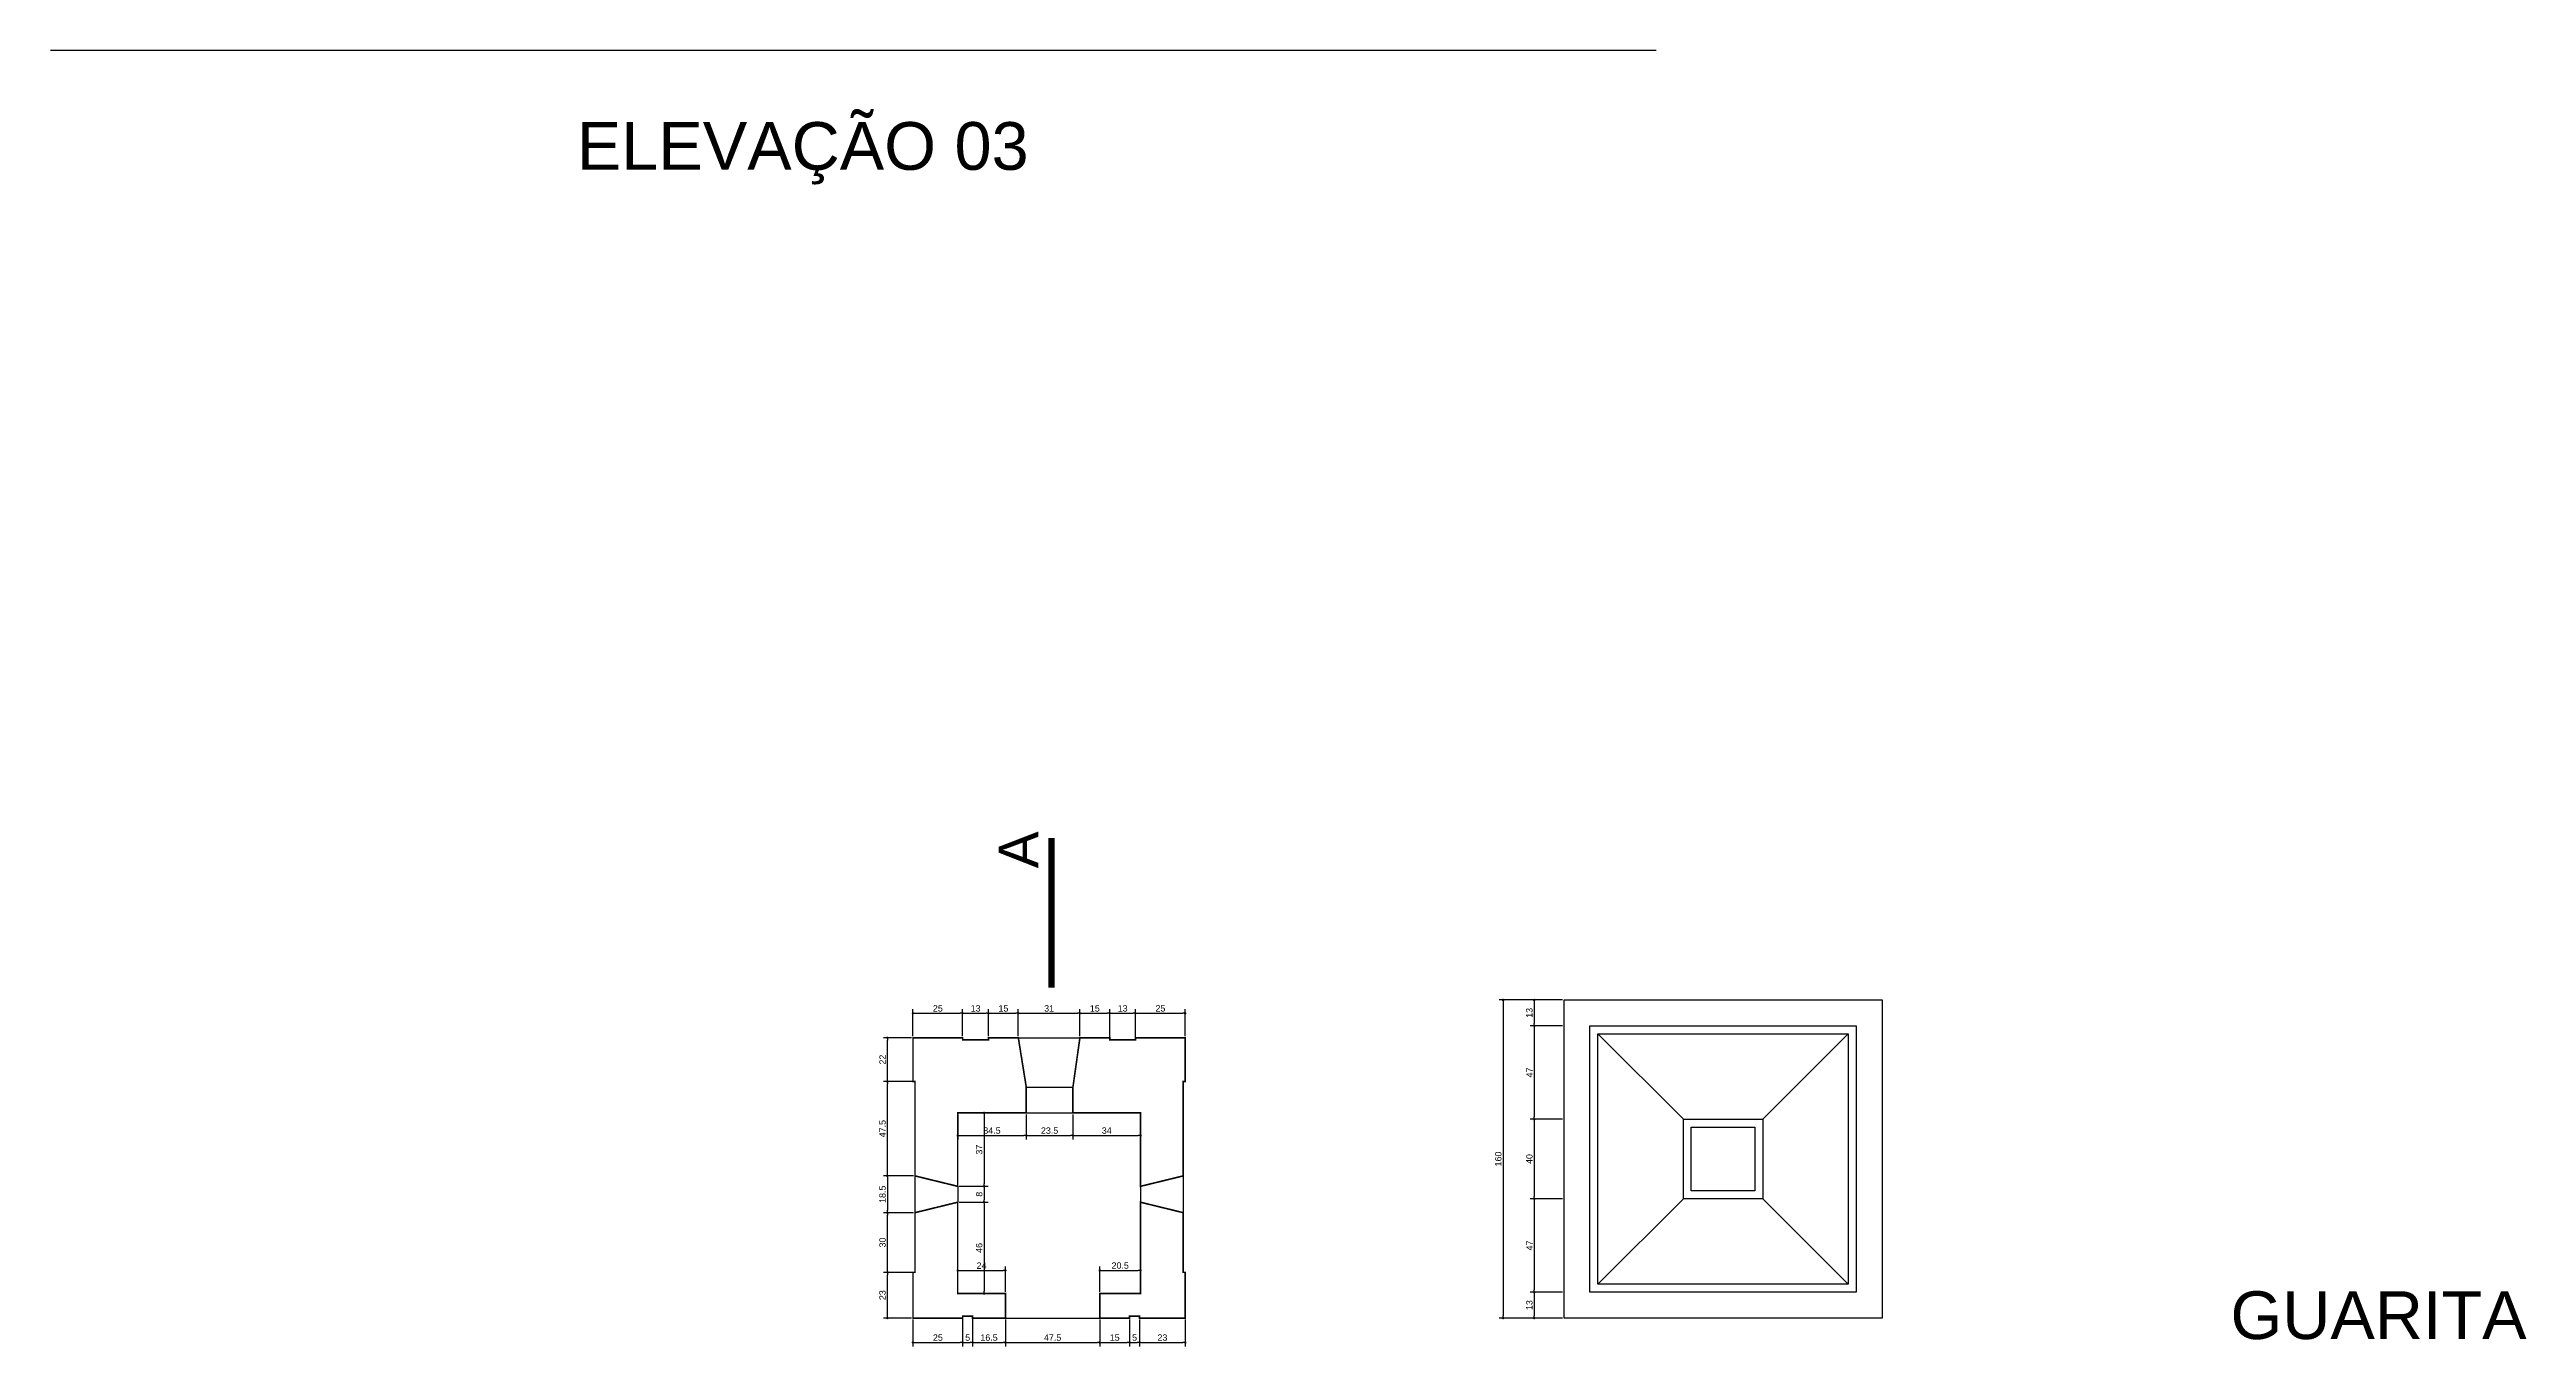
# Model space of a CAD drawing. Extents: x 1364 to 13318, y -13728 to -5941.
# Drawn here: x 8758 to 11874, y -12087 to -10456 of the extents above; entities that cross this region are included whole.
import ezdxf

# ---------------------------------------------------------------- set-up
doc = ezdxf.new("R2010")
doc.units = 0
doc.header["$PDMODE"] = 35
doc.linetypes.add('CENTER2', pattern=[28.575, 19.05, -3.175, 3.175, -3.175])
doc.layers.get('0').update_dxf_attribs({"linetype": 'CONTINUOUS'})
doc.layers.get('DEFPOINTS').update_dxf_attribs({"linetype": 'CONTINUOUS'})
for name, color, linetype in [('COTA', 7, 'CONTINUOUS'), ('PAREDE', 7, 'CONTINUOUS'), ('PAREDE_FINA', 7, 'CONTINUOUS')]:
    doc.layers.add(name, color=color, linetype=linetype)
doc.styles.add('TEXTO', font='ARIAL.TTF')
doc.dimstyles.new('COTA', dxfattribs={"dimtxt": 8, "dimasz": 3, "dimexe": 5, "dimexo": 2, "dimgap": 2, "dimtad": 1, "dimdec": 1, "dimdsep": 46, "dimtxsty": 'TEXTO', "dimblk1": 'DOT', "dimblk2": 'DOT', "dimsah": 1, "dimcen": 0, "dimclrd": 256, "dimclre": 256, "dimclrt": 256, "dimadec": 0, "dimazin": 0, "dimtfac": 1, "dimtdec": 4, "dimtmove": 0, "dimatfit": 3, "dimldrblk": 'DOT', "dimfxl": 1, "dimtolj": 1, "dimtzin": 0, "dimarcsym": 0})

# ---------------------------------------------------------------- blocks, each defined once
blk = doc.blocks.new('_DOT')
at = {"color": 0, "linetype": 'ByBlock'}
blk.add_line((-0.5, 0), (-1, 0), dxfattribs=at)
at = {"color": 0, "linetype": 'ByBlock', "const_width": 0.5}
blk.add_lwpolyline([(-0.25, 0, 1), (0.25, 0, 1)], format="xyb", close=True, dxfattribs=at)
blk = doc.blocks.new('*D52')
at = {"layer": 'COTA', "lineweight": -2}
for p, q in [((9844.1, -11696.9), (9844.1, -11663.1)), ((9847.1, -11668.1), (9903.6, -11668.1)), ((9906.6, -11696.9), (9906.6, -11663.1))]:
    blk.add_line(p, q, dxfattribs=at)
at = {"layer": 'DEFPOINTS', "color": 0}
for p in [(9906.6, -11668.1), (9844.1, -11698.9), (9906.6, -11698.9)]:
    blk.add_point(p, dxfattribs=at)
at = {"layer": 'COTA', "lineweight": -2, "xscale": 3, "yscale": 3, "zscale": 3, "rotation": 180}
blk.add_blockref('_DOT', (9844.1, -11668.1), dxfattribs=at)
at = {"layer": 'COTA', "lineweight": -2, "xscale": 3, "yscale": 3, "zscale": 3}
blk.add_blockref('_DOT', (9906.6, -11668.1), dxfattribs=at)
at = {"layer": 'COTA', "insert": (9875.4, -11662), "char_height": 8, "attachment_point": 5, "style": 'TEXTO'}
blk.add_mtext('\\A1;25', dxfattribs=at)
blk = doc.blocks.new('*D53')
at = {"layer": 'COTA', "lineweight": -2}
for p, q in [((9906.6, -11696.9), (9906.6, -11663.1)), ((9909.6, -11668.1), (9936.1, -11668.1)), ((9939.1, -11696.9), (9939.1, -11663.1))]:
    blk.add_line(p, q, dxfattribs=at)
at = {"layer": 'DEFPOINTS', "color": 0}
for p in [(9939.1, -11668.1), (9906.6, -11698.9), (9939.1, -11698.9)]:
    blk.add_point(p, dxfattribs=at)
at = {"layer": 'COTA', "lineweight": -2, "xscale": 3, "yscale": 3, "zscale": 3, "rotation": 180}
blk.add_blockref('_DOT', (9906.6, -11668.1), dxfattribs=at)
at = {"layer": 'COTA', "lineweight": -2, "xscale": 3, "yscale": 3, "zscale": 3}
blk.add_blockref('_DOT', (9939.1, -11668.1), dxfattribs=at)
at = {"layer": 'COTA', "insert": (9922.9, -11662), "char_height": 8, "attachment_point": 5, "style": 'TEXTO'}
blk.add_mtext('\\A1;13', dxfattribs=at)
blk = doc.blocks.new('*D54')
at = {"layer": 'COTA', "lineweight": -2}
for p, q in [((9939.1, -11696.9), (9939.1, -11663.1)), ((9942.1, -11668.1), (9973.6, -11668.1)), ((9976.6, -11696.9), (9976.6, -11663.1))]:
    blk.add_line(p, q, dxfattribs=at)
at = {"layer": 'DEFPOINTS', "color": 0}
for p in [(9976.6, -11668.1), (9939.1, -11698.9), (9976.6, -11698.9)]:
    blk.add_point(p, dxfattribs=at)
at = {"layer": 'COTA', "lineweight": -2, "xscale": 3, "yscale": 3, "zscale": 3, "rotation": 180}
blk.add_blockref('_DOT', (9939.1, -11668.1), dxfattribs=at)
at = {"layer": 'COTA', "lineweight": -2, "xscale": 3, "yscale": 3, "zscale": 3}
blk.add_blockref('_DOT', (9976.6, -11668.1), dxfattribs=at)
at = {"layer": 'COTA', "insert": (9957.9, -11662), "char_height": 8, "attachment_point": 5, "style": 'TEXTO'}
blk.add_mtext('\\A1;15', dxfattribs=at)
blk = doc.blocks.new('*D55')
at = {"layer": 'COTA', "lineweight": -2}
for p, q in [((9976.6, -11696.9), (9976.6, -11663.1)), ((9979.6, -11668.1), (10051.1, -11668.1)), ((10054.1, -11696.9), (10054.1, -11663.1))]:
    blk.add_line(p, q, dxfattribs=at)
at = {"layer": 'DEFPOINTS', "color": 0}
for p in [(10054.1, -11668.1), (9976.6, -11698.9), (10054.1, -11698.9)]:
    blk.add_point(p, dxfattribs=at)
at = {"layer": 'COTA', "lineweight": -2, "xscale": 3, "yscale": 3, "zscale": 3, "rotation": 180}
blk.add_blockref('_DOT', (9976.6, -11668.1), dxfattribs=at)
at = {"layer": 'COTA', "lineweight": -2, "xscale": 3, "yscale": 3, "zscale": 3}
blk.add_blockref('_DOT', (10054.1, -11668.1), dxfattribs=at)
at = {"layer": 'COTA', "insert": (10015.4, -11662), "char_height": 8, "attachment_point": 5, "style": 'TEXTO'}
blk.add_mtext('\\A1;31', dxfattribs=at)
blk = doc.blocks.new('*D56')
at = {"layer": 'COTA', "lineweight": -2}
for p, q in [((10054.1, -11696.9), (10054.1, -11663.1)), ((10057.1, -11668.1), (10088.6, -11668.1)), ((10091.6, -11696.9), (10091.6, -11663.1))]:
    blk.add_line(p, q, dxfattribs=at)
at = {"layer": 'DEFPOINTS', "color": 0}
for p in [(10091.6, -11668.1), (10054.1, -11698.9), (10091.6, -11698.9)]:
    blk.add_point(p, dxfattribs=at)
at = {"layer": 'COTA', "lineweight": -2, "xscale": 3, "yscale": 3, "zscale": 3, "rotation": 180}
blk.add_blockref('_DOT', (10054.1, -11668.1), dxfattribs=at)
at = {"layer": 'COTA', "lineweight": -2, "xscale": 3, "yscale": 3, "zscale": 3}
blk.add_blockref('_DOT', (10091.6, -11668.1), dxfattribs=at)
at = {"layer": 'COTA', "insert": (10072.9, -11662), "char_height": 8, "attachment_point": 5, "style": 'TEXTO'}
blk.add_mtext('\\A1;15', dxfattribs=at)
blk = doc.blocks.new('*D57')
at = {"layer": 'COTA', "lineweight": -2}
for p, q in [((10091.6, -11699.4), (10091.6, -11663.1)), ((10094.6, -11668.1), (10121.1, -11668.1)), ((10124.1, -11699.4), (10124.1, -11663.1))]:
    blk.add_line(p, q, dxfattribs=at)
at = {"layer": 'DEFPOINTS', "color": 0}
for p in [(10124.1, -11668.1), (10091.6, -11701.4), (10124.1, -11701.4)]:
    blk.add_point(p, dxfattribs=at)
at = {"layer": 'COTA', "lineweight": -2, "xscale": 3, "yscale": 3, "zscale": 3, "rotation": 180}
blk.add_blockref('_DOT', (10091.6, -11668.1), dxfattribs=at)
at = {"layer": 'COTA', "lineweight": -2, "xscale": 3, "yscale": 3, "zscale": 3}
blk.add_blockref('_DOT', (10124.1, -11668.1), dxfattribs=at)
at = {"layer": 'COTA', "insert": (10107.9, -11662), "char_height": 8, "attachment_point": 5, "style": 'TEXTO'}
blk.add_mtext('\\A1;13', dxfattribs=at)
blk = doc.blocks.new('*D58')
at = {"layer": 'COTA', "lineweight": -2}
for p, q in [((10124.1, -11696.9), (10124.1, -11663.1)), ((10127.1, -11668.1), (10183.6, -11668.1)), ((10186.6, -11696.9), (10186.6, -11663.1))]:
    blk.add_line(p, q, dxfattribs=at)
at = {"layer": 'DEFPOINTS', "color": 0}
for p in [(10186.6, -11668.1), (10124.1, -11698.9), (10186.6, -11698.9)]:
    blk.add_point(p, dxfattribs=at)
at = {"layer": 'COTA', "lineweight": -2, "xscale": 3, "yscale": 3, "zscale": 3, "rotation": 180}
blk.add_blockref('_DOT', (10124.1, -11668.1), dxfattribs=at)
at = {"layer": 'COTA', "lineweight": -2, "xscale": 3, "yscale": 3, "zscale": 3}
blk.add_blockref('_DOT', (10186.6, -11668.1), dxfattribs=at)
at = {"layer": 'COTA', "insert": (10155.4, -11662), "char_height": 8, "attachment_point": 5, "style": 'TEXTO'}
blk.add_mtext('\\A1;25', dxfattribs=at)
blk = doc.blocks.new('*D59')
at = {"layer": 'COTA', "lineweight": -2}
for p, q in [((9842.1, -11993.9), (9806.9, -11993.9)), ((9811.9, -12048.4), (9811.9, -11996.9)), ((9842.1, -12051.4), (9806.9, -12051.4))]:
    blk.add_line(p, q, dxfattribs=at)
at = {"layer": 'DEFPOINTS', "color": 0}
for p in [(9811.9, -11993.9), (9844.1, -11993.9), (9844.1, -12051.4)]:
    blk.add_point(p, dxfattribs=at)
at = {"layer": 'COTA', "lineweight": -2, "xscale": 3, "yscale": 3, "zscale": 3}
for p, rotation in [((9811.9, -11993.9), 90), ((9811.9, -12051.4), 270)]:
    blk.add_blockref('_DOT', p, dxfattribs=dict(at, rotation=rotation))
at = {"layer": 'COTA', "insert": (9805.8, -12022.6), "char_height": 8, "attachment_point": 5, "rotation": 90, "style": 'TEXTO'}
blk.add_mtext('\\A1;23', dxfattribs=at)
blk = doc.blocks.new('*D60')
at = {"layer": 'COTA', "lineweight": -2}
for p, q in [((9844.6, -11918.9), (9806.9, -11918.9)), ((9811.9, -11990.9), (9811.9, -11921.9)), ((9844.6, -11993.9), (9806.9, -11993.9))]:
    blk.add_line(p, q, dxfattribs=at)
at = {"layer": 'DEFPOINTS', "color": 0}
for p in [(9811.9, -11918.9), (9846.6, -11918.9), (9846.6, -11993.9)]:
    blk.add_point(p, dxfattribs=at)
at = {"layer": 'COTA', "lineweight": -2, "xscale": 3, "yscale": 3, "zscale": 3}
for p, rotation in [((9811.9, -11918.9), 90), ((9811.9, -11993.9), 270)]:
    blk.add_blockref('_DOT', p, dxfattribs=dict(at, rotation=rotation))
at = {"layer": 'COTA', "insert": (9805.8, -11956.4), "char_height": 8, "attachment_point": 5, "rotation": 90, "style": 'TEXTO'}
blk.add_mtext('\\A1;30', dxfattribs=at)
blk = doc.blocks.new('*D61')
at = {"layer": 'COTA', "lineweight": -2}
for p, q in [((9844.6, -11872.6), (9806.9, -11872.6)), ((9811.9, -11875.6), (9811.9, -11915.9)), ((9844.6, -11918.9), (9806.9, -11918.9))]:
    blk.add_line(p, q, dxfattribs=at)
at = {"layer": 'DEFPOINTS', "color": 0}
for p in [(9846.6, -11872.6), (9811.9, -11918.9), (9846.6, -11918.9)]:
    blk.add_point(p, dxfattribs=at)
at = {"layer": 'COTA', "lineweight": -2, "xscale": 3, "yscale": 3, "zscale": 3}
for p, rotation in [((9811.9, -11872.6), 90), ((9811.9, -11918.9), 270)]:
    blk.add_blockref('_DOT', p, dxfattribs=dict(at, rotation=rotation))
at = {"layer": 'COTA', "insert": (9805.8, -11895.7), "char_height": 8, "attachment_point": 5, "rotation": 90, "style": 'TEXTO'}
blk.add_mtext('\\A1;18.5', dxfattribs=at)
blk = doc.blocks.new('*D62')
at = {"layer": 'COTA', "lineweight": -2}
for p, q in [((9844.6, -11753.9), (9806.9, -11753.9)), ((9811.9, -11869.6), (9811.9, -11756.9)), ((9844.6, -11872.6), (9806.9, -11872.6))]:
    blk.add_line(p, q, dxfattribs=at)
at = {"layer": 'DEFPOINTS', "color": 0}
for p in [(9811.9, -11753.9), (9846.6, -11753.9), (9846.6, -11872.6)]:
    blk.add_point(p, dxfattribs=at)
at = {"layer": 'COTA', "lineweight": -2, "xscale": 3, "yscale": 3, "zscale": 3}
for p, rotation in [((9811.9, -11753.9), 90), ((9811.9, -11872.6), 270)]:
    blk.add_blockref('_DOT', p, dxfattribs=dict(at, rotation=rotation))
at = {"layer": 'COTA', "insert": (9805.8, -11813.2), "char_height": 8, "attachment_point": 5, "rotation": 90, "style": 'TEXTO'}
blk.add_mtext('\\A1;47.5', dxfattribs=at)
blk = doc.blocks.new('*D63')
at = {"layer": 'COTA', "lineweight": -2}
for p, q in [((9842.1, -11698.9), (9806.9, -11698.9)), ((9811.9, -11750.9), (9811.9, -11701.9)), ((9842.1, -11753.9), (9806.9, -11753.9))]:
    blk.add_line(p, q, dxfattribs=at)
at = {"layer": 'DEFPOINTS', "color": 0}
for p in [(9811.9, -11698.9), (9844.1, -11698.9), (9844.1, -11753.9)]:
    blk.add_point(p, dxfattribs=at)
at = {"layer": 'COTA', "lineweight": -2, "xscale": 3, "yscale": 3, "zscale": 3}
for p, rotation in [((9811.9, -11698.9), 90), ((9811.9, -11753.9), 270)]:
    blk.add_blockref('_DOT', p, dxfattribs=dict(at, rotation=rotation))
at = {"layer": 'COTA', "insert": (9805.9, -11726.4), "char_height": 8, "attachment_point": 5, "rotation": 90, "style": 'TEXTO'}
blk.add_mtext('\\A1;22', dxfattribs=at)
blk = doc.blocks.new('*D64')
at = {"layer": 'COTA', "lineweight": -2}
for p, q in [((9902.4, -11793.4), (9938.6, -11793.4)), ((9933.6, -11796.4), (9933.6, -11882.7)), ((9902.4, -11885.7), (9938.6, -11885.7))]:
    blk.add_line(p, q, dxfattribs=at)
at = {"layer": 'DEFPOINTS', "color": 0}
for p in [(9900.4, -11793.4), (9900.4, -11885.7), (9933.6, -11885.7)]:
    blk.add_point(p, dxfattribs=at)
at = {"layer": 'COTA', "lineweight": -2, "xscale": 3, "yscale": 3, "zscale": 3}
for p, rotation in [((9933.6, -11793.4), 90), ((9933.6, -11885.7), 270)]:
    blk.add_blockref('_DOT', p, dxfattribs=dict(at, rotation=rotation))
at = {"layer": 'COTA', "insert": (9927.5, -11839.6), "char_height": 8, "attachment_point": 5, "rotation": 90, "style": 'TEXTO'}
blk.add_mtext('\\A1;37', dxfattribs=at)
blk = doc.blocks.new('*D65')
at = {"layer": 'COTA', "lineweight": -2}
for p, q in [((9902.4, -11885.7), (9938.6, -11885.7)), ((9933.6, -11888.7), (9933.6, -11902.7)), ((9902.4, -11905.7), (9938.6, -11905.7))]:
    blk.add_line(p, q, dxfattribs=at)
at = {"layer": 'DEFPOINTS', "color": 0}
for p in [(9900.4, -11885.7), (9900.4, -11905.7), (9933.6, -11905.7)]:
    blk.add_point(p, dxfattribs=at)
at = {"layer": 'COTA', "lineweight": -2, "xscale": 3, "yscale": 3, "zscale": 3}
for p, rotation in [((9933.6, -11885.7), 90), ((9933.6, -11905.7), 270)]:
    blk.add_blockref('_DOT', p, dxfattribs=dict(at, rotation=rotation))
at = {"layer": 'COTA', "insert": (9927.5, -11895.7), "char_height": 8, "attachment_point": 5, "rotation": 90, "style": 'TEXTO'}
blk.add_mtext('\\A1;8', dxfattribs=at)
blk = doc.blocks.new('*D66')
at = {"layer": 'COTA', "lineweight": -2}
for p, q in [((9902.4, -11905.7), (9938.6, -11905.7)), ((9933.6, -11908.7), (9933.6, -12017.6)), ((9902.4, -12020.6), (9938.6, -12020.6))]:
    blk.add_line(p, q, dxfattribs=at)
at = {"layer": 'DEFPOINTS', "color": 0}
for p in [(9900.4, -11905.7), (9900.4, -12020.6), (9933.6, -12020.6)]:
    blk.add_point(p, dxfattribs=at)
at = {"layer": 'COTA', "lineweight": -2, "xscale": 3, "yscale": 3, "zscale": 3}
for p, rotation in [((9933.6, -11905.7), 90), ((9933.6, -12020.6), 270)]:
    blk.add_blockref('_DOT', p, dxfattribs=dict(at, rotation=rotation))
at = {"layer": 'COTA', "insert": (9927.5, -11963.2), "char_height": 8, "attachment_point": 5, "rotation": 90, "style": 'TEXTO'}
blk.add_mtext('\\A1;46', dxfattribs=at)
blk = doc.blocks.new('*D67')
at = {"layer": 'COTA', "lineweight": -2}
for p, q in [((9844.1, -12053.4), (9844.1, -12087.1)), ((9906.6, -12053.4), (9906.6, -12087.1)), ((9847.1, -12082.1), (9903.6, -12082.1))]:
    blk.add_line(p, q, dxfattribs=at)
at = {"layer": 'DEFPOINTS', "color": 0}
for p in [(9844.1, -12051.4), (9906.6, -12051.4), (9906.6, -12082.1)]:
    blk.add_point(p, dxfattribs=at)
at = {"layer": 'COTA', "lineweight": -2, "xscale": 3, "yscale": 3, "zscale": 3, "rotation": 180}
blk.add_blockref('_DOT', (9844.1, -12082.1), dxfattribs=at)
at = {"layer": 'COTA', "lineweight": -2, "xscale": 3, "yscale": 3, "zscale": 3}
blk.add_blockref('_DOT', (9906.6, -12082.1), dxfattribs=at)
at = {"layer": 'COTA', "insert": (9875.4, -12076), "char_height": 8, "attachment_point": 5, "style": 'TEXTO'}
blk.add_mtext('\\A1;25', dxfattribs=at)
blk = doc.blocks.new('*D68')
at = {"layer": 'COTA', "lineweight": -2}
for p, q in [((9906.6, -12050.9), (9906.6, -12087.1)), ((9919.1, -12050.9), (9919.1, -12087.1)), ((9909.6, -12082.1), (9916.1, -12082.1))]:
    blk.add_line(p, q, dxfattribs=at)
at = {"layer": 'DEFPOINTS', "color": 0}
for p in [(9906.6, -12048.9), (9919.1, -12048.9), (9919.1, -12082.1)]:
    blk.add_point(p, dxfattribs=at)
at = {"layer": 'COTA', "lineweight": -2, "xscale": 3, "yscale": 3, "zscale": 3, "rotation": 180}
blk.add_blockref('_DOT', (9906.6, -12082.1), dxfattribs=at)
at = {"layer": 'COTA', "lineweight": -2, "xscale": 3, "yscale": 3, "zscale": 3}
blk.add_blockref('_DOT', (9919.1, -12082.1), dxfattribs=at)
at = {"layer": 'COTA', "insert": (9912.9, -12076), "char_height": 8, "attachment_point": 5, "style": 'TEXTO'}
blk.add_mtext('\\A1;5', dxfattribs=at)
blk = doc.blocks.new('*D69')
at = {"layer": 'COTA', "lineweight": -2}
for p, q in [((9919.1, -12053.4), (9919.1, -12087.1)), ((9960.4, -12053.4), (9960.4, -12087.1)), ((9922.1, -12082.1), (9957.4, -12082.1))]:
    blk.add_line(p, q, dxfattribs=at)
at = {"layer": 'DEFPOINTS', "color": 0}
for p in [(9919.1, -12051.4), (9960.4, -12051.4), (9960.4, -12082.1)]:
    blk.add_point(p, dxfattribs=at)
at = {"layer": 'COTA', "lineweight": -2, "xscale": 3, "yscale": 3, "zscale": 3, "rotation": 180}
blk.add_blockref('_DOT', (9919.1, -12082.1), dxfattribs=at)
at = {"layer": 'COTA', "lineweight": -2, "xscale": 3, "yscale": 3, "zscale": 3}
blk.add_blockref('_DOT', (9960.4, -12082.1), dxfattribs=at)
at = {"layer": 'COTA', "insert": (9939.8, -12076), "char_height": 8, "attachment_point": 5, "style": 'TEXTO'}
blk.add_mtext('\\A1;16.5', dxfattribs=at)
blk = doc.blocks.new('*D70')
at = {"layer": 'COTA', "lineweight": -2}
for p, q in [((9960.4, -12053.4), (9960.4, -12087.1)), ((10079.1, -12053.4), (10079.1, -12087.1)), ((9963.4, -12082.1), (10076.1, -12082.1))]:
    blk.add_line(p, q, dxfattribs=at)
at = {"layer": 'DEFPOINTS', "color": 0}
for p in [(9960.4, -12051.4), (10079.1, -12051.4), (10079.1, -12082.1)]:
    blk.add_point(p, dxfattribs=at)
at = {"layer": 'COTA', "lineweight": -2, "xscale": 3, "yscale": 3, "zscale": 3, "rotation": 180}
blk.add_blockref('_DOT', (9960.4, -12082.1), dxfattribs=at)
at = {"layer": 'COTA', "lineweight": -2, "xscale": 3, "yscale": 3, "zscale": 3}
blk.add_blockref('_DOT', (10079.1, -12082.1), dxfattribs=at)
at = {"layer": 'COTA', "insert": (10019.8, -12076), "char_height": 8, "attachment_point": 5, "style": 'TEXTO'}
blk.add_mtext('\\A1;47.5', dxfattribs=at)
blk = doc.blocks.new('*D71')
at = {"layer": 'COTA', "lineweight": -2}
for p, q in [((10079.1, -12053.4), (10079.1, -12087.1)), ((10116.6, -12053.4), (10116.6, -12087.1)), ((10082.1, -12082.1), (10113.6, -12082.1))]:
    blk.add_line(p, q, dxfattribs=at)
at = {"layer": 'DEFPOINTS', "color": 0}
for p in [(10079.1, -12051.4), (10116.6, -12051.4), (10116.6, -12082.1)]:
    blk.add_point(p, dxfattribs=at)
at = {"layer": 'COTA', "lineweight": -2, "xscale": 3, "yscale": 3, "zscale": 3, "rotation": 180}
blk.add_blockref('_DOT', (10079.1, -12082.1), dxfattribs=at)
at = {"layer": 'COTA', "lineweight": -2, "xscale": 3, "yscale": 3, "zscale": 3}
blk.add_blockref('_DOT', (10116.6, -12082.1), dxfattribs=at)
at = {"layer": 'COTA', "insert": (10097.9, -12076), "char_height": 8, "attachment_point": 5, "style": 'TEXTO'}
blk.add_mtext('\\A1;15', dxfattribs=at)
blk = doc.blocks.new('*D72')
at = {"layer": 'COTA', "lineweight": -2}
for p, q in [((10116.6, -12053.4), (10116.6, -12087.1)), ((10129.1, -12053.4), (10129.1, -12087.1)), ((10119.6, -12082.1), (10126.1, -12082.1))]:
    blk.add_line(p, q, dxfattribs=at)
at = {"layer": 'DEFPOINTS', "color": 0}
for p in [(10116.6, -12051.4), (10129.1, -12051.4), (10129.1, -12082.1)]:
    blk.add_point(p, dxfattribs=at)
at = {"layer": 'COTA', "lineweight": -2, "xscale": 3, "yscale": 3, "zscale": 3, "rotation": 180}
blk.add_blockref('_DOT', (10116.6, -12082.1), dxfattribs=at)
at = {"layer": 'COTA', "lineweight": -2, "xscale": 3, "yscale": 3, "zscale": 3}
blk.add_blockref('_DOT', (10129.1, -12082.1), dxfattribs=at)
at = {"layer": 'COTA', "insert": (10122.9, -12076), "char_height": 8, "attachment_point": 5, "style": 'TEXTO'}
blk.add_mtext('\\A1;5', dxfattribs=at)
blk = doc.blocks.new('*D73')
at = {"layer": 'COTA', "lineweight": -2}
for p, q in [((10129.1, -12053.4), (10129.1, -12087.1)), ((10186.6, -12053.4), (10186.6, -12087.1)), ((10132.1, -12082.1), (10183.6, -12082.1))]:
    blk.add_line(p, q, dxfattribs=at)
at = {"layer": 'DEFPOINTS', "color": 0}
for p in [(10129.1, -12051.4), (10186.6, -12051.4), (10186.6, -12082.1)]:
    blk.add_point(p, dxfattribs=at)
at = {"layer": 'COTA', "lineweight": -2, "xscale": 3, "yscale": 3, "zscale": 3, "rotation": 180}
blk.add_blockref('_DOT', (10129.1, -12082.1), dxfattribs=at)
at = {"layer": 'COTA', "lineweight": -2, "xscale": 3, "yscale": 3, "zscale": 3}
blk.add_blockref('_DOT', (10186.6, -12082.1), dxfattribs=at)
at = {"layer": 'COTA', "insert": (10157.9, -12076), "char_height": 8, "attachment_point": 5, "style": 'TEXTO'}
blk.add_mtext('\\A1;23', dxfattribs=at)
blk = doc.blocks.new('*D74')
at = {"layer": 'COTA', "lineweight": -2}
for p, q in [((9900.4, -12018.6), (9900.4, -11986.5)), ((9903.4, -11991.5), (9957.4, -11991.5)), ((9960.4, -12018.6), (9960.4, -11986.5))]:
    blk.add_line(p, q, dxfattribs=at)
at = {"layer": 'DEFPOINTS', "color": 0}
for p in [(9960.4, -11991.5), (9900.4, -12020.6), (9960.4, -12020.6)]:
    blk.add_point(p, dxfattribs=at)
at = {"layer": 'COTA', "lineweight": -2, "xscale": 3, "yscale": 3, "zscale": 3, "rotation": 180}
blk.add_blockref('_DOT', (9900.4, -11991.5), dxfattribs=at)
at = {"layer": 'COTA', "lineweight": -2, "xscale": 3, "yscale": 3, "zscale": 3}
blk.add_blockref('_DOT', (9960.4, -11991.5), dxfattribs=at)
at = {"layer": 'COTA', "insert": (9930.4, -11985.5), "char_height": 8, "attachment_point": 5, "style": 'TEXTO'}
blk.add_mtext('\\A1;24', dxfattribs=at)
blk = doc.blocks.new('*D75')
at = {"layer": 'COTA', "lineweight": -2}
for p, q in [((10079.1, -12018.6), (10079.1, -11986.5)), ((10082.1, -11991.5), (10127.4, -11991.5)), ((10130.4, -12018.6), (10130.4, -11986.5))]:
    blk.add_line(p, q, dxfattribs=at)
at = {"layer": 'DEFPOINTS', "color": 0}
for p in [(10130.4, -11991.5), (10079.1, -12020.6), (10130.4, -12020.6)]:
    blk.add_point(p, dxfattribs=at)
at = {"layer": 'COTA', "lineweight": -2, "xscale": 3, "yscale": 3, "zscale": 3, "rotation": 180}
blk.add_blockref('_DOT', (10079.1, -11991.5), dxfattribs=at)
at = {"layer": 'COTA', "lineweight": -2, "xscale": 3, "yscale": 3, "zscale": 3}
blk.add_blockref('_DOT', (10130.4, -11991.5), dxfattribs=at)
at = {"layer": 'COTA', "insert": (10104.8, -11985.4), "char_height": 8, "attachment_point": 5, "style": 'TEXTO'}
blk.add_mtext('\\A1;20.5', dxfattribs=at)
blk = doc.blocks.new('*D76')
at = {"layer": 'COTA', "lineweight": -2}
for p, q in [((9900.4, -11795.4), (9900.4, -11826.8)), ((9986.6, -11795.4), (9986.6, -11826.8)), ((9903.4, -11821.8), (9983.6, -11821.8))]:
    blk.add_line(p, q, dxfattribs=at)
at = {"layer": 'DEFPOINTS', "color": 0}
for p in [(9900.4, -11793.4), (9986.6, -11793.4), (9986.6, -11821.8)]:
    blk.add_point(p, dxfattribs=at)
at = {"layer": 'COTA', "lineweight": -2, "xscale": 3, "yscale": 3, "zscale": 3, "rotation": 180}
blk.add_blockref('_DOT', (9900.4, -11821.8), dxfattribs=at)
at = {"layer": 'COTA', "lineweight": -2, "xscale": 3, "yscale": 3, "zscale": 3}
blk.add_blockref('_DOT', (9986.6, -11821.8), dxfattribs=at)
at = {"layer": 'COTA', "insert": (9943.5, -11815.7), "char_height": 8, "attachment_point": 5, "style": 'TEXTO'}
blk.add_mtext('\\A1;34.5', dxfattribs=at)
blk = doc.blocks.new('*D77')
at = {"layer": 'COTA', "lineweight": -2}
for p, q in [((9986.6, -11795.4), (9986.6, -11826.8)), ((10045.4, -11795.4), (10045.4, -11826.8)), ((9989.6, -11821.8), (10042.4, -11821.8))]:
    blk.add_line(p, q, dxfattribs=at)
at = {"layer": 'DEFPOINTS', "color": 0}
for p in [(9986.6, -11793.4), (10045.4, -11793.4), (10045.4, -11821.8)]:
    blk.add_point(p, dxfattribs=at)
at = {"layer": 'COTA', "lineweight": -2, "xscale": 3, "yscale": 3, "zscale": 3, "rotation": 180}
blk.add_blockref('_DOT', (9986.6, -11821.8), dxfattribs=at)
at = {"layer": 'COTA', "lineweight": -2, "xscale": 3, "yscale": 3, "zscale": 3}
blk.add_blockref('_DOT', (10045.4, -11821.8), dxfattribs=at)
at = {"layer": 'COTA', "insert": (10016, -11815.7), "char_height": 8, "attachment_point": 5, "style": 'TEXTO'}
blk.add_mtext('\\A1;23.5', dxfattribs=at)
blk = doc.blocks.new('*D78')
at = {"layer": 'COTA', "lineweight": -2}
for p, q in [((10045.4, -11795.4), (10045.4, -11826.8)), ((10130.4, -11795.4), (10130.4, -11826.8)), ((10048.4, -11821.8), (10127.4, -11821.8))]:
    blk.add_line(p, q, dxfattribs=at)
at = {"layer": 'DEFPOINTS', "color": 0}
for p in [(10045.4, -11793.4), (10130.4, -11793.4), (10130.4, -11821.8)]:
    blk.add_point(p, dxfattribs=at)
at = {"layer": 'COTA', "lineweight": -2, "xscale": 3, "yscale": 3, "zscale": 3, "rotation": 180}
blk.add_blockref('_DOT', (10045.4, -11821.8), dxfattribs=at)
at = {"layer": 'COTA', "lineweight": -2, "xscale": 3, "yscale": 3, "zscale": 3}
blk.add_blockref('_DOT', (10130.4, -11821.8), dxfattribs=at)
at = {"layer": 'COTA', "insert": (10087.9, -11815.7), "char_height": 8, "attachment_point": 5, "style": 'TEXTO'}
blk.add_mtext('\\A1;34', dxfattribs=at)
blk = doc.blocks.new('*D79')
at = {"layer": 'COTA', "lineweight": -2}
for p, q in [((10661.3, -11651.4), (10620.7, -11651.4)), ((10625.7, -11654.4), (10625.7, -11680.9)), ((10661.3, -11683.9), (10620.7, -11683.9))]:
    blk.add_line(p, q, dxfattribs=at)
at = {"layer": 'DEFPOINTS', "color": 0}
for p in [(10663.3, -11651.4), (10625.7, -11683.9), (10663.3, -11683.9)]:
    blk.add_point(p, dxfattribs=at)
at = {"layer": 'COTA', "lineweight": -2, "xscale": 3, "yscale": 3, "zscale": 3}
for p, rotation in [((10625.7, -11651.4), 90), ((10625.7, -11683.9), 270)]:
    blk.add_blockref('_DOT', p, dxfattribs=dict(at, rotation=rotation))
at = {"layer": 'COTA', "insert": (10619.6, -11667.6), "char_height": 8, "attachment_point": 5, "rotation": 90, "style": 'TEXTO'}
blk.add_mtext('\\A1;13', dxfattribs=at)
blk = doc.blocks.new('*D80')
at = {"layer": 'COTA', "lineweight": -2}
for p, q in [((10661.3, -11683.9), (10620.7, -11683.9)), ((10625.7, -11686.9), (10625.7, -11798.4)), ((10661.3, -11801.4), (10620.7, -11801.4))]:
    blk.add_line(p, q, dxfattribs=at)
at = {"layer": 'DEFPOINTS', "color": 0}
for p in [(10663.3, -11683.9), (10625.7, -11801.4), (10663.3, -11801.4)]:
    blk.add_point(p, dxfattribs=at)
at = {"layer": 'COTA', "lineweight": -2, "xscale": 3, "yscale": 3, "zscale": 3}
for p, rotation in [((10625.7, -11683.9), 90), ((10625.7, -11801.4), 270)]:
    blk.add_blockref('_DOT', p, dxfattribs=dict(at, rotation=rotation))
at = {"layer": 'COTA', "insert": (10619.7, -11742.6), "char_height": 8, "attachment_point": 5, "rotation": 90, "style": 'TEXTO'}
blk.add_mtext('\\A1;47', dxfattribs=at)
blk = doc.blocks.new('*D81')
at = {"layer": 'COTA', "lineweight": -2}
for p, q in [((10661.3, -11801.4), (10620.7, -11801.4)), ((10625.7, -11804.4), (10625.7, -11898.4)), ((10661.3, -11901.4), (10620.7, -11901.4))]:
    blk.add_line(p, q, dxfattribs=at)
at = {"layer": 'DEFPOINTS', "color": 0}
for p in [(10663.3, -11801.4), (10625.7, -11901.4), (10663.3, -11901.4)]:
    blk.add_point(p, dxfattribs=at)
at = {"layer": 'COTA', "lineweight": -2, "xscale": 3, "yscale": 3, "zscale": 3}
for p, rotation in [((10625.7, -11801.4), 90), ((10625.7, -11901.4), 270)]:
    blk.add_blockref('_DOT', p, dxfattribs=dict(at, rotation=rotation))
at = {"layer": 'COTA', "insert": (10619.6, -11851.4), "char_height": 8, "attachment_point": 5, "rotation": 90, "style": 'TEXTO'}
blk.add_mtext('\\A1;40', dxfattribs=at)
blk = doc.blocks.new('*D82')
at = {"layer": 'COTA', "lineweight": -2}
for p, q in [((10661.3, -11901.4), (10620.7, -11901.4)), ((10625.7, -11904.4), (10625.7, -12015.9)), ((10661.3, -12018.9), (10620.7, -12018.9))]:
    blk.add_line(p, q, dxfattribs=at)
at = {"layer": 'DEFPOINTS', "color": 0}
for p in [(10663.3, -11901.4), (10625.7, -12018.9), (10663.3, -12018.9)]:
    blk.add_point(p, dxfattribs=at)
at = {"layer": 'COTA', "lineweight": -2, "xscale": 3, "yscale": 3, "zscale": 3}
for p, rotation in [((10625.7, -11901.4), 90), ((10625.7, -12018.9), 270)]:
    blk.add_blockref('_DOT', p, dxfattribs=dict(at, rotation=rotation))
at = {"layer": 'COTA', "insert": (10619.7, -11960.1), "char_height": 8, "attachment_point": 5, "rotation": 90, "style": 'TEXTO'}
blk.add_mtext('\\A1;47', dxfattribs=at)
blk = doc.blocks.new('*D83')
at = {"layer": 'COTA', "lineweight": -2}
for p, q in [((10661.3, -12018.9), (10620.7, -12018.9)), ((10625.7, -12021.9), (10625.7, -12048.4)), ((10661.3, -12051.4), (10620.7, -12051.4))]:
    blk.add_line(p, q, dxfattribs=at)
at = {"layer": 'DEFPOINTS', "color": 0}
for p in [(10663.3, -12018.9), (10625.7, -12051.4), (10663.3, -12051.4)]:
    blk.add_point(p, dxfattribs=at)
at = {"layer": 'COTA', "lineweight": -2, "xscale": 3, "yscale": 3, "zscale": 3}
for p, rotation in [((10625.7, -12018.9), 90), ((10625.7, -12051.4), 270)]:
    blk.add_blockref('_DOT', p, dxfattribs=dict(at, rotation=rotation))
at = {"layer": 'COTA', "insert": (10619.6, -12035.1), "char_height": 8, "attachment_point": 5, "rotation": 90, "style": 'TEXTO'}
blk.add_mtext('\\A1;13', dxfattribs=at)
blk = doc.blocks.new('*D84')
at = {"layer": 'COTA', "lineweight": -2}
for p, q in [((10661.3, -11651.4), (10581.6, -11651.4)), ((10586.6, -11654.4), (10586.6, -12048.4)), ((10661.3, -12051.4), (10581.6, -12051.4))]:
    blk.add_line(p, q, dxfattribs=at)
at = {"layer": 'DEFPOINTS', "color": 0}
for p in [(10663.3, -11651.4), (10586.6, -12051.4), (10663.3, -12051.4)]:
    blk.add_point(p, dxfattribs=at)
at = {"layer": 'COTA', "lineweight": -2, "xscale": 3, "yscale": 3, "zscale": 3}
for p, rotation in [((10586.6, -11651.4), 90), ((10586.6, -12051.4), 270)]:
    blk.add_blockref('_DOT', p, dxfattribs=dict(at, rotation=rotation))
at = {"layer": 'COTA', "insert": (10580.5, -11851.4), "char_height": 8, "attachment_point": 5, "rotation": 90, "style": 'TEXTO'}
blk.add_mtext('\\A1;160', dxfattribs=at)

msp = doc.modelspace()

# ---------------------------------------------------------------- linework, layer by layer
at = {"layer": 'PAREDE', "const_width": 2}
msp.add_lwpolyline([(10779.19, -10457.26), (8758.84, -10457.26)], dxfattribs=at)
for points in [[(9976.63, -11698.87), (9986.63, -11760.87), (9986.63, -11793.37), (9900.38, -11793.37), (9900.38, -11885.74), (9846.63, -11872.62), (9846.63, -11753.87), (9844.13, -11753.87), (9844.13, -11698.87), (9906.63, -11698.87), (9906.63, -11701.37), (9939.13, -11701.37), (9939.13, -11698.87)], [(10184.13, -11872.62), (10130.38, -11885.74), (10130.38, -11793.37), (10045.38, -11793.37), (10045.38, -11760.87), (10054.13, -11698.87), (10091.63, -11698.87), (10091.63, -11701.37), (10124.13, -11701.37), (10124.13, -11698.87), (10186.63, -11698.87), (10186.63, -11753.87), (10184.13, -11753.87)], [(9960.38, -12051.37), (9919.13, -12051.37), (9919.13, -12048.87), (9906.63, -12048.87), (9906.63, -12051.37), (9844.13, -12051.37), (9844.13, -11993.87), (9846.63, -11993.87), (9846.63, -11918.87), (9900.38, -11905.74), (9900.38, -12020.62), (9960.38, -12020.62), (9960.38, -12048.87)], [(10184.13, -11918.87), (10184.13, -11993.87), (10186.63, -11993.87), (10186.63, -12051.37), (10129.13, -12051.37), (10129.13, -12048.87), (10116.63, -12048.87), (10116.63, -12051.37), (10079.13, -12051.37), (10079.13, -12020.62), (10130.38, -12020.62), (10130.38, -11905.74)]]:
    msp.add_lwpolyline(points, close=True, dxfattribs=at)
at = {"layer": 'PAREDE_FINA', "linetype": 'CENTER2', "ltscale": 3, "const_width": 8}
msp.add_lwpolyline([(10018.35, -11635.72), (10018.35, -11447.66)], dxfattribs=at)
at = {"layer": 'PAREDE_FINA'}
for points in [[(10663.34, -11651.37), (11063.34, -11651.37), (11063.34, -12051.37), (10663.34, -12051.37)], [(10695.84, -11683.87), (11030.84, -11683.87), (11030.84, -12018.87), (10695.84, -12018.87)], [(10705.84, -11693.87), (11020.84, -11693.87), (11020.84, -12008.87), (10705.84, -12008.87)], [(10813.34, -11801.37), (10913.34, -11801.37), (10913.34, -11901.37), (10813.34, -11901.37)], [(10823.34, -11811.37), (10903.34, -11811.37), (10903.34, -11891.37), (10823.34, -11891.37)]]:
    msp.add_lwpolyline(points, close=True, dxfattribs=at)
for points in [[(9976.63, -11698.87), (10054.13, -11698.87)], [(10813.34, -11801.37), (10705.84, -11693.87)], [(10913.34, -11801.37), (11020.84, -11693.87)], [(9986.63, -11760.87), (10045.38, -11760.87)], [(9986.63, -11793.37), (10045.38, -11793.37)], [(9846.63, -11872.62), (9846.63, -11918.87)], [(9900.38, -11885.74), (9900.38, -11905.74)], [(10130.38, -11885.74), (10130.38, -11905.74)], [(10184.13, -11872.62), (10184.13, -11918.87)], [(10813.34, -11901.37), (10705.84, -12008.87)], [(10913.34, -11901.37), (11020.84, -12008.87)], [(9960.38, -12051.37), (10079.13, -12051.37)]]:
    msp.add_lwpolyline(points, dxfattribs=at)

# ---------------------------------------------------------------- texts
at = {"layer": 'PAREDE_FINA', "style": 'TEXTO'}
for s, p in [('ELEVAÇÃO 03', (9421.28, -10607.49)), ('GUARITA', (11501.65, -12077.79))]:
    msp.add_text(s, height=60, dxfattribs=at).set_placement(p)
msp.add_text('A', height=50, rotation=90, dxfattribs=at).set_placement((10002, -11485.9))

# ---------------------------------------------------------------- dimensions: what is measured, and where the dimension line sits
at = {"layer": 'COTA'}
for base, p1, p2, angle, picture, middle in [((10586.57, -12051.37), (10663.34, -11651.37), (10663.34, -12051.37), 90, '*D84', (10580.49, -11851.37)), ((10625.69, -11683.87), (10663.34, -11651.37), (10663.34, -11683.87), 90, '*D79', (10619.6, -11667.62)), ((9906.63, -11668.11), (9844.13, -11698.87), (9906.63, -11698.87), 180, '*D52', (9875.38, -11662.03)), ((9939.13, -11668.11), (9906.63, -11698.87), (9939.13, -11698.87), 180, '*D53', (9922.88, -11662.03)), ((9976.63, -11668.11), (9939.13, -11698.87), (9976.63, -11698.87), 180, '*D54', (9957.88, -11662.03)), ((10054.13, -11668.11), (9976.63, -11698.87), (10054.13, -11698.87), 180, '*D55', (10015.38, -11662.03)), ((10091.63, -11668.11), (10054.13, -11698.87), (10091.63, -11698.87), 180, '*D56', (10072.88, -11662.03)), ((10124.13, -11668.11), (10091.63, -11701.37), (10124.13, -11701.37), 180, '*D57', (10107.88, -11662.03)), ((10186.63, -11668.11), (10124.13, -11698.87), (10186.63, -11698.87), 180, '*D58', (10155.38, -11662.03)), ((10625.69, -11801.37), (10663.34, -11683.87), (10663.34, -11801.37), 90, '*D80', (10619.69, -11742.62)), ((9811.88, -11698.87), (9844.13, -11753.87), (9844.13, -11698.87), 90, '*D63', (9805.86, -11726.37)), ((9811.88, -11753.87), (9846.63, -11872.62), (9846.63, -11753.87), 90, '*D62', (9805.81, -11813.24)), ((9986.63, -11821.77), (9900.38, -11793.37), (9986.63, -11793.37), 180, '*D76', (9943.51, -11815.68)), ((9933.60115824, -11885.74309497), (9900.38384073, -11793.36809497), (9900.38384073, -11885.74309497), 90, '*D64', (9927.51384582, -11839.55559497)), ((10045.38, -11821.77), (9986.63, -11793.37), (10045.38, -11793.37), 180, '*D77', (10016.01, -11815.68)), ((10130.38, -11821.77), (10045.38, -11793.37), (10130.38, -11793.37), 180, '*D78', (10087.88, -11815.68)), ((10625.69, -11901.37), (10663.34, -11801.37), (10663.34, -11901.37), 90, '*D81', (10619.6, -11851.37)), ((9811.88, -11918.87), (9846.63, -11872.62), (9846.63, -11918.87), 90, '*D61', (9805.79, -11895.74)), ((9933.6, -11905.74), (9900.38, -11885.74), (9900.38, -11905.74), 90, '*D65', (9927.52, -11895.74)), ((10625.69, -12018.87), (10663.34, -11901.37), (10663.34, -12018.87), 90, '*D82', (10619.69, -11960.12)), ((9811.88, -11918.87), (9846.63, -11993.87), (9846.63, -11918.87), 90, '*D60', (9805.79, -11956.37)), ((9933.6, -12020.62), (9900.38, -11905.74), (9900.38, -12020.62), 90, '*D66', (9927.52, -11963.18)), ((9811.88, -11993.87), (9844.13, -12051.37), (9844.13, -11993.87), 90, '*D59', (9805.79, -12022.62)), ((9960.38, -11991.49), (9900.38, -12020.62), (9960.38, -12020.62), 180, '*D74', (9930.38, -11985.48)), ((10130.38, -11991.49), (10079.13, -12020.62), (10130.38, -12020.62), 180, '*D75', (10104.76, -11985.41)), ((10625.69, -12051.37), (10663.34, -12018.87), (10663.34, -12051.37), 90, '*D83', (10619.6, -12035.12)), ((9906.63, -12082.08), (9844.13, -12051.37), (9906.63, -12051.37), 180, '*D67', (9875.38, -12075.99)), ((9919.13, -12082.08), (9906.63, -12048.87), (9919.13, -12048.87), 180, '*D68', (9912.88, -12076.01)), ((9960.38, -12082.08), (9919.13, -12051.37), (9960.38, -12051.37), 180, '*D69', (9939.76, -12075.99)), ((10079.13, -12082.08), (9960.38, -12051.37), (10079.13, -12051.37), 180, '*D70', (10019.76, -12076.01)), ((10116.63, -12082.08), (10079.13, -12051.37), (10116.63, -12051.37), 180, '*D71', (10097.88, -12075.99)), ((10129.13, -12082.08), (10116.63, -12051.37), (10129.13, -12051.37), 180, '*D72', (10122.88, -12076.01)), ((10186.63, -12082.08), (10129.13, -12051.37), (10186.63, -12051.37), 180, '*D73', (10157.88, -12075.99))]:
    dim = msp.add_linear_dim(base=base, p1=p1, p2=p2, angle=angle, dimstyle='COTA', override={"dimlfac": 0.4}, dxfattribs=at)
    dim.commit()
    dim.dimension.update_dxf_attribs({"geometry": picture, "text_midpoint": middle})

doc.saveas('drawing.dxf')
